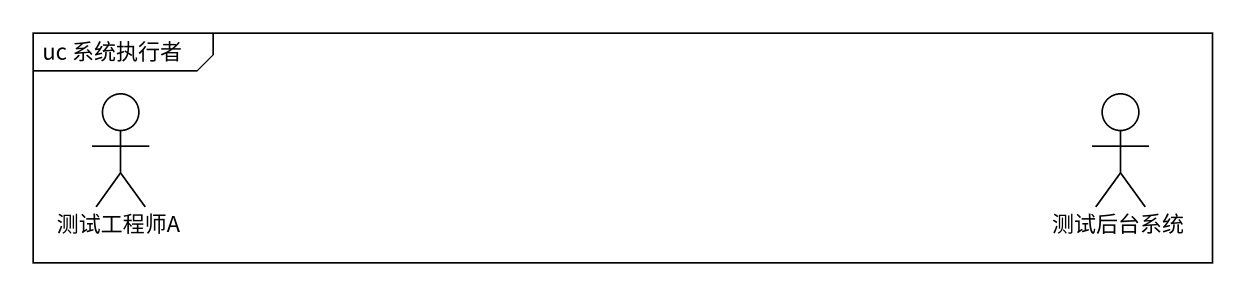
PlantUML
@startuml
mainframe uc 系统执行者
actor 测试工程师A
actor 测试后台系统
@enduml
